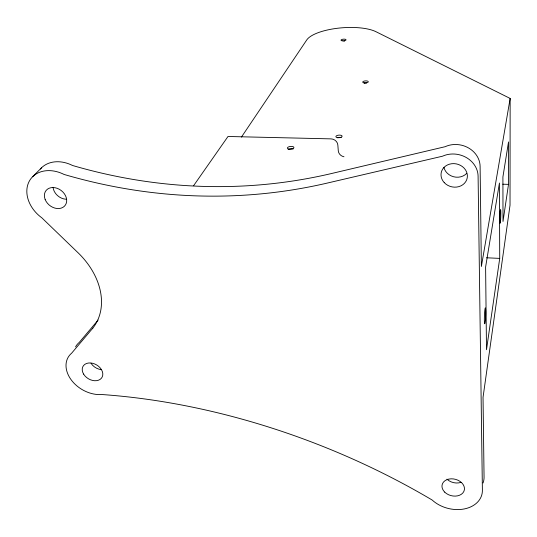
<?xml version="1.0" encoding="UTF-8"?>
<svg xmlns="http://www.w3.org/2000/svg" width="537" height="537" viewBox="0 0 537 537"><rect width="100%" height="100%" fill="white"/><g stroke="black" fill="none" stroke-linecap="round" stroke-linejoin="round"><path stroke-width="0.81" d="M508.505 184.379L508.526 141.936L502.907 176.975L503.008 221.459L508.505 184.379L502.766 184.198M241.415 137.123L306.781 39.906A37.899 12.673 -4.3 0 1 337.82 28.219A37.899 12.673 -4.3 0 1 376.041 31.743L510.15 98.439L510.029 205.215L483.038 397.326L484.059 477.098A29.011 21.641 14.1 0 1 483.038 482.998M499.725 258.398L486.495 349.708L485.609 267.01L499.437 183.016L499.725 258.398L486.502 257.78M510.15 98.439L481.374 266.486L480.105 166.336A23.534 20.842 12.8 0 0 445.16 146.695L332.014 173.404A756.727 611.046 80.3 0 1 72.522 165.483A30.73 24.105 38.2 0 0 40.369 169.048M193.562 185.748L228.003 136.479L330.987 138.875A6.525 5.746 26.3 0 1 337.833 144.956L338.29 150.85A6.525 5.746 24.8 0 0 343.989 156.77M98.117 320.065L79.248 342.405A27.924 20.641 30.7 0 0 75.569 346.868M32.623 176.733L41.503 167.819M66.132 199.234A11.908 9.337 38.2 0 1 53.056 187.306M466.68 173.411A13.036 11.546 12.8 0 1 453.523 176.733A13.036 11.546 12.8 0 1 443.911 167.322M101.567 369.651A10.821 7.995 30.7 0 1 91.015 363.213M461.008 482.34A11.243 8.384 14.1 0 1 446.972 479.158M343.72 41.067A2.524 0.846 -4.3 0 1 344.579 41.067M288.154 149.622A3.309 1.389 -5.6 0 1 293.168 148.997M364.267 83.181A2.799 1.04 -3.8 0 1 366.617 82.973M337.249 137.781A3.121 1.296 -4.4 0 1 341.243 137.579M92.841 328.114L71.649 353.171A28.333 20.775 30.6 0 0 71.139 379.766A28.333 20.775 30.6 0 0 101.855 394.52A480.649 289.423 21.9 0 1 432.171 500.034A29.454 21.802 14.2 0 0 464.183 508.962A29.454 21.802 14.2 0 0 482.394 490.241L478.091 176.183A23.95 21.104 13.1 0 0 442.522 156.207L327.523 183.016A775.495 623.772 80 0 1 64.064 174.444A31.227 24.326 38 0 0 29.079 181.58A31.227 24.326 38 0 0 41.826 217.814L77.046 251.786A70.045 52.243 34.9 0 1 92.841 328.114M364.093 82.899A2.799 1.034 -3.8 0 0 368.301 81.772A2.799 1.034 -3.8 0 0 364.126 81.1A2.799 1.034 -3.8 0 0 364.093 82.899M337.364 137.62A3.121 1.289 -4.4 0 0 342.116 136.25A3.121 1.289 -4.4 0 0 337.518 135.371A3.121 1.289 -4.4 0 0 337.364 137.62M342.203 40.819A2.524 0.846 -4.3 0 0 346.036 39.866A2.524 0.846 -4.3 0 0 342.311 39.342A2.524 0.846 -4.3 0 0 342.203 40.819M485.334 320.576A7.988 0.611 -87.7 0 0 485.421 307.909A7.988 0.611 -87.7 0 0 484.347 319.038A7.988 0.611 -87.7 0 0 485.334 320.576M500.612 219.962A6.813 0.45 -88.1 0 0 500.585 209.605A6.813 0.45 -88.1 0 0 499.84 219.66A6.813 0.45 -88.1 0 0 500.612 219.962M444.717 492.14A11.411 8.444 14.2 0 0 463.854 491.436A11.411 8.444 14.2 0 0 451.067 478.823A11.411 8.444 14.2 0 0 444.717 492.14M444.233 182.6A13.264 11.686 13.1 0 0 466.666 179.861A13.264 11.686 13.1 0 0 451.698 163.725A13.264 11.686 13.1 0 0 444.233 182.6M45.135 199.415A12.096 9.424 38 0 0 64.239 206.396A12.096 9.424 38 0 0 57.237 188.333A12.096 9.424 38 0 0 45.135 199.415M83.618 374.121A10.982 8.048 30.6 0 0 101.459 378.169A10.982 8.048 30.6 0 0 92.478 363.26A10.982 8.048 30.6 0 0 83.618 374.121M288.805 149.105A3.309 1.389 -5.6 0 0 293.934 147.628A3.309 1.389 -5.6 0 0 289.195 146.668A3.309 1.389 -5.6 0 0 288.805 149.105"/></g></svg>
